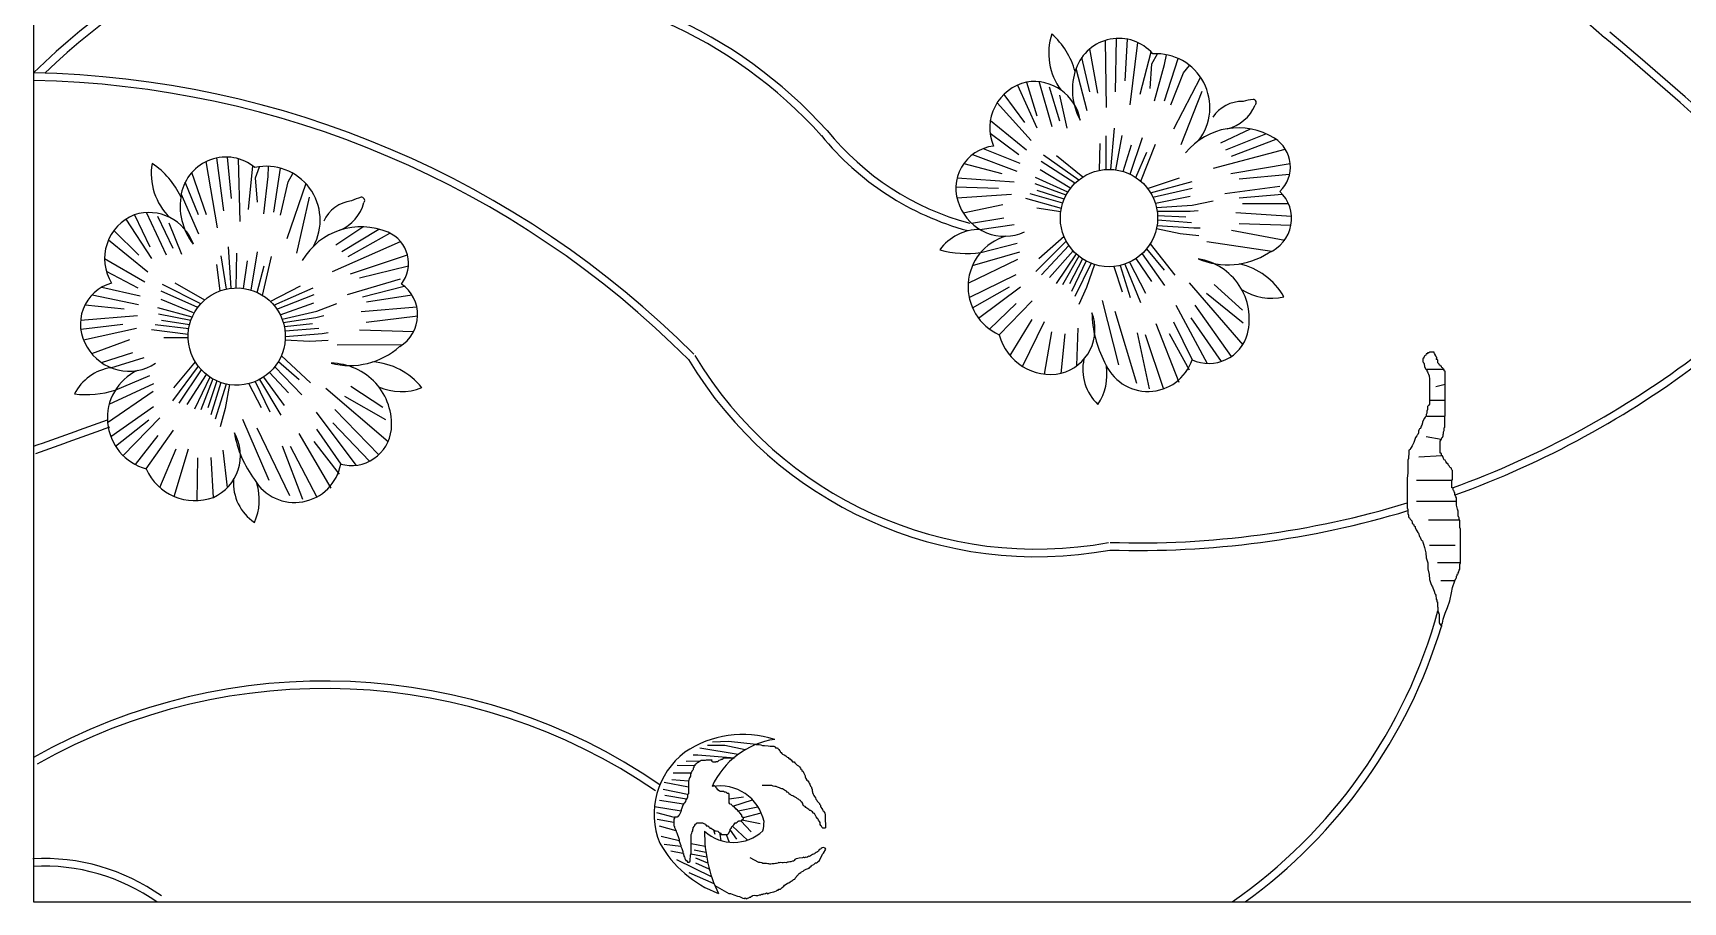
# Model space of a CAD drawing. Header units: millimetres. Extents: x 14385 to 129787, y 107826 to 186798.
# Drawn here: x 29550 to 30105, y 117854 to 118147 of the extents above; entities that cross this region are included whole.
import ezdxf

# ---------------------------------------------------------------- set-up
doc = ezdxf.new("R2010")
doc.units = ezdxf.units.MM
doc.header["$LTSCALE"] = 1000

msp = doc.modelspace()

# ---------------------------------------------------------------- linework, layer by layer
at = {"color": 251, "linetype": 'Continuous', "ltscale": 10}
for p, q in [((29908.02, 118126.45), (29905.33, 118141.28)), ((29911.03, 118121.57), (29910.67, 118144.17)), ((29914.03, 118126.83), (29914.4, 118144.81)), ((29917.22, 118130.58), (29918.02, 118144.55)), ((29918.91, 118122.51), (29921.55, 118143.41)), ((29905.4, 118126.83), (29902.64, 118138.35)), ((29922.28, 118126.07), (29925.98, 118140.28)), ((29925.66, 118127.95), (29926.22, 118136.22)), ((29926.22, 118136.22), (29928.11, 118139.67)), ((29927.16, 118123.82), (29930.54, 118136.03)), ((29930.54, 118136.03), (29931.19, 118139.33)), ((29930.54, 118123.82), (29935.09, 118138.09)), ((29936.92, 118133.21), (29938.93, 118135.75)), ((29884.02, 118130.13), (29887.53, 118118.71)), ((29888.14, 118130.45), (29892.58, 118115.22)), ((29904.46, 118120.44), (29900.73, 118134.68)), ((29932.6, 118122.51), (29936.92, 118133.21)), ((29942.66, 118131.73), (29933.54, 118114.24)), ((29876.44, 118125.99), (29883.39, 118116.49)), ((29881.02, 118129.12), (29887.53, 118114.67)), ((29891.63, 118128.54), (29895.12, 118117.12)), ((29895.12, 118125.69), (29897.65, 118114.58)), ((29943.11, 118127.01), (29935.98, 118108.98)), ((29874.14, 118123.15), (29885.61, 118110.46)), ((29871.87, 118117.14), (29884.02, 118107.28)), ((29912.43, 118100.72), (29913.7, 118114.64)), ((29949.49, 118109.73), (29959.44, 118114.35)), ((29871.78, 118112.9), (29881.49, 118105.7)), ((29908.62, 118100.41), (29908.9, 118109.42)), ((29910.84, 118100.7), (29910.85, 118112.02)), ((29914.08, 118100.57), (29916.21, 118112.14)), ((29916.54, 118100.03), (29919.34, 118109)), ((29918.98, 118099.08), (29923.09, 118111.51)), ((29922.54, 118096.73), (29927.48, 118109.21)), ((29951.18, 118107.29), (29964.67, 118112.75)), ((29953.06, 118105.23), (29968.11, 118110.86)), ((29611.65, 118081.1), (29607.84, 118103.38)), ((29613.81, 118086.76), (29611.42, 118104.59)), ((29616.39, 118090.96), (29615.04, 118104.89)), ((29619.3, 118083.24), (29618.7, 118104.3)), ((29862.98, 118102.75), (29875.78, 118099.35)), ((29865.85, 118105.71), (29880.74, 118100.16)), ((29869.44, 118107.73), (29881.8, 118102.84)), ((29900.36, 118096.05), (29888.98, 118103.34)), ((29901.61, 118097.15), (29889.76, 118105.5)), ((29903.03, 118098.17), (29894.11, 118105.25)), ((29920.9, 118097.98), (29924.55, 118106.5)), ((29947.05, 118101.1), (29971.19, 118107.6)), ((29952.87, 118099.41), (29972.85, 118102.72)), ((29607.94, 118085.47), (29603.01, 118099.72)), ((29622.09, 118087.28), (29623.57, 118101.89)), ((29624.43, 118097.91), (29625.76, 118101.61)), ((29625.14, 118089.66), (29624.43, 118097.91)), ((29627.25, 118085.8), (29628.72, 118098.38)), ((29628.72, 118098.38), (29628.86, 118101.74)), ((29630.59, 118086.32), (29632.9, 118101.12)), ((29635.46, 118096.58), (29637.06, 118099.39)), ((29860.71, 118097.89), (29879.9, 118096.5)), ((29897.99, 118093.12), (29887.05, 118098.04)), ((29898.64, 118094.49), (29888.64, 118100.58)), ((29924.81, 118094.33), (29935.61, 118097.93)), ((29925.8, 118092.88), (29939.79, 118096.68)), ((29955.68, 118097.53), (29972.62, 118099.08)), ((29605.33, 118078.98), (29599.47, 118092.48)), ((29605.28, 118085.44), (29600.79, 118096.41)), ((29632.83, 118085.34), (29635.46, 118096.58)), ((29641.36, 118095.99), (29635.03, 118077.32)), ((29642.53, 118091.4), (29638.24, 118072.49)), ((29860.28, 118094.92), (29874.56, 118094.39)), ((29860.63, 118091.22), (29878.95, 118092.37)), ((29896.25, 118089.4), (29885.24, 118092.48)), ((29897.38, 118092.06), (29886.92, 118095.87)), ((29896.75, 118090.75), (29887.65, 118093.6)), ((29926.59, 118091.42), (29939.79, 118094.38)), ((29927.43, 118089.32), (29939.16, 118091.67)), ((29950.81, 118092.64), (29969.3, 118095.09)), ((29955.68, 118091.14), (29970.17, 118092.45)), ((29587.68, 118086.37), (29594.4, 118072)), ((29862.69, 118086.17), (29876.1, 118088.88)), ((29895.78, 118087.59), (29883.82, 118090.99)), ((29895.59, 118086.47), (29887.49, 118087.66)), ((29927.82, 118087.86), (29939.79, 118088.74)), ((29928.03, 118086.66), (29939.16, 118086.66)), ((29939.16, 118086.66), (29941.87, 118086.86)), ((29939.79, 118088.74), (29946.88, 118090.21)), ((29954.56, 118086.26), (29973.27, 118085.02)), ((29956.81, 118089.26), (29972.24, 118089.22)), ((29576.79, 118080.18), (29585.12, 118071.85)), ((29580.84, 118083.97), (29589.49, 118070.69)), ((29583.66, 118085.43), (29588.87, 118074.68)), ((29591.42, 118085.03), (29596.61, 118074.27)), ((29595.3, 118082.74), (29599.51, 118072.15)), ((29651.48, 118075.3), (29660.6, 118081.39)), ((29653.52, 118073.15), (29666.02, 118080.61)), ((29865.47, 118082.68), (29876.41, 118084.44)), ((29868.35, 118080.51), (29879.9, 118082.22)), ((29927.8, 118080.79), (29935.82, 118079.14)), ((29928.01, 118081.9), (29940.41, 118081.02)), ((29928.17, 118085.21), (29937.7, 118084.78)), ((29928.19, 118083.77), (29939.58, 118082.9)), ((29940.41, 118081.02), (29942.5, 118081.02)), ((29953.06, 118080.25), (29970.98, 118076.96)), ((29955.68, 118082.5), (29973.1, 118081.96)), ((29574.96, 118077.02), (29588.24, 118066.23)), ((29616.23, 118060.72), (29615.36, 118074.67)), ((29650.39, 118066.39), (29673.25, 118076.52)), ((29655.69, 118071.4), (29669.7, 118079.27)), ((29868.63, 118072.77), (29880.85, 118075.87)), ((29897.44, 118076.55), (29887.13, 118066.36)), ((29896.68, 118078.13), (29888.14, 118070.6)), ((29898.3, 118075.13), (29889.12, 118065.2)), ((29925.67, 118075.63), (29934.02, 118065.12)), ((29935.82, 118079.14), (29942.08, 118078.51)), ((29944.8, 118076.49), (29966.65, 118073.18)), ((29573.64, 118070.73), (29587.16, 118062.85)), ((29614.67, 118060.46), (29612.94, 118071.64)), ((29617.89, 118060.83), (29618.22, 118072.58)), ((29620.4, 118060.67), (29621.79, 118069.96)), ((29622.95, 118060.1), (29625.12, 118073.02)), ((29626.84, 118058.33), (29629.8, 118071.42)), ((29656.4, 118065.61), (29675.63, 118071.95)), ((29864.41, 118062.42), (29881.17, 118070.48)), ((29865.89, 118068.43), (29881.8, 118073.02)), ((29899.7, 118073.35), (29891.78, 118064.38)), ((29900.77, 118072.28), (29894, 118062.37)), ((29901.7, 118071.49), (29896.12, 118061.87)), ((29902.88, 118070.65), (29898.48, 118062.19)), ((29904.12, 118069.91), (29899.16, 118059.62)), ((29905.82, 118069.13), (29900.37, 118057.95)), ((29917.15, 118068.88), (29922.41, 118055.92)), ((29918.69, 118069.5), (29924.08, 118059.05)), ((29920.89, 118070.73), (29926.17, 118062.95)), ((29922.94, 118072.34), (29930.49, 118061.65)), ((29924.46, 118073.95), (29930.43, 118066.87)), ((29574.2, 118066.53), (29584.89, 118060.9)), ((29612.51, 118059.83), (29611.42, 118068.78)), ((29625.02, 118059.31), (29627.33, 118068.29)), ((29655.39, 118058.62), (29673.3, 118063.86)), ((29659.47, 118064.19), (29675.96, 118068.31)), ((29864.75, 118057.6), (29880.54, 118065.4)), ((29906.89, 118068.75), (29904.3, 118060.98)), ((29913.41, 118068.06), (29916.3, 118059.53)), ((29915.63, 118068.43), (29918.92, 118057.61)), ((29569.44, 118058.51), (29585.01, 118055.31)), ((29572.68, 118061.06), (29585.64, 118058.13)), ((29605.02, 118054.25), (29592.65, 118059.72)), ((29606.09, 118055.53), (29593.1, 118061.97)), ((29607.34, 118056.76), (29597.44, 118062.39)), ((29629.44, 118056.3), (29639.57, 118061.52)), ((29630.65, 118055.02), (29643.89, 118060.92)), ((29631.65, 118053.7), (29644.24, 118058.65)), ((29660.44, 118057.88), (29674.56, 118061.39)), ((29661.84, 118056.2), (29677.1, 118058.51)), ((29865.85, 118054.16), (29878.32, 118061.25)), ((29867.88, 118050.67), (29882.06, 118061.25)), ((29904.3, 118060.98), (29901.7, 118055.25)), ((29938.8, 118062.6), (29956.85, 118041.71)), ((29944.61, 118059.03), (29957, 118049.07)), ((29947.24, 118062.03), (29956.81, 118053.39)), ((29567.05, 118055.15), (29580.23, 118053.75)), ((29603.13, 118050.99), (29591.56, 118054.19)), ((29603.56, 118052.45), (29592.74, 118056.93)), ((29632.8, 118051.75), (29644.04, 118055.87)), ((29633.41, 118050.36), (29645.1, 118053.07)), ((29645.1, 118053.07), (29651.89, 118055.61)), ((29660.08, 118052.88), (29678.77, 118054.52)), ((29871.58, 118046.99), (29880.54, 118055.57)), ((29874.89, 118045.07), (29885.92, 118056.52)), ((29909.52, 118056.59), (29915.07, 118034.9)), ((29913.84, 118053.02), (29921.13, 118028.78)), ((29934.29, 118055.08), (29944.84, 118035.41)), ((29940.67, 118055.08), (29952.99, 118037.72)), ((29565.56, 118050), (29584.74, 118051.56)), ((29565.59, 118047), (29579.78, 118048.66)), ((29566.5, 118043.4), (29584.43, 118047.34)), ((29601.79, 118045.19), (29589.45, 118046.73)), ((29601.98, 118047.06), (29590.63, 118048.41)), ((29602.69, 118049.86), (29591.77, 118052.01)), ((29602.27, 118048.46), (29592.84, 118049.89)), ((29633.81, 118049.21), (29644.8, 118050.91)), ((29634.17, 118047.8), (29643.65, 118048.83)), ((29634.4, 118046.39), (29645.79, 118047.26)), ((29644.8, 118050.91), (29647.45, 118051.54)), ((29659.52, 118046.71), (29677.73, 118046.21)), ((29661.77, 118049.34), (29679.06, 118051.47)), ((29878.5, 118038.11), (29885.92, 118050.17)), ((29882.74, 118034.43), (29890.05, 118049.54)), ((29901.03, 118034.69), (29901.46, 118047.32)), ((29927.54, 118048.89), (29935.32, 118029.07)), ((29933.54, 118049.45), (29939.83, 118036.61)), ((29939.36, 118050.76), (29949.57, 118036.05)), ((29569.31, 118038.72), (29582.14, 118043.46)), ((29601.78, 118044.06), (29593.59, 118043.99)), ((29634.48, 118043.38), (29642.66, 118042.97)), ((29634.51, 118044.51), (29646.9, 118045.53)), ((29642.66, 118042.97), (29648.94, 118043.31)), ((29646.9, 118045.53), (29648.97, 118045.85)), ((29651.93, 118041.74), (29674.03, 118041.81)), ((29890.15, 118031.85), (29892.58, 118046.05)), ((29895.75, 118032.09), (29897.02, 118045.42)), ((29921.35, 118045.69), (29925.34, 118026.89)), ((29923.97, 118045.13), (29930.17, 118026.78)), ((29932.04, 118045.51), (29938.79, 118033.31)), ((29572.59, 118035.7), (29583.14, 118039.11)), ((29575.77, 118033.99), (29586.92, 118037.45)), ((29604.13, 118035.99), (29596.85, 118027.23)), ((29632.22, 118036.11), (29639.21, 118030.02)), ((29633.16, 118037.95), (29643.02, 118028.84)), ((30017.69, 118037.11), (30017.5, 118037.11)), ((30017.5, 118037.11), (30017.5, 118035.98)), ((30017.5, 118035.98), (30017.69, 118035.79)), ((30017.88, 118037.49), (30017.69, 118037.3)), ((30017.69, 118037.3), (30017.69, 118037.11)), ((30017.69, 118035.79), (30017.69, 118035.6)), ((30017.69, 118035.6), (30017.88, 118035.41)), ((30018.07, 118037.86), (30017.88, 118037.86)), ((30017.88, 118037.86), (30017.88, 118037.49)), ((30018.26, 118038.05), (30018.07, 118037.86)), ((30018.45, 118038.24), (30018.26, 118038.05)), ((30018.63, 118038.62), (30018.45, 118038.24)), ((30019.01, 118038.62), (30018.63, 118038.62)), ((30019.57, 118038.99), (30019.01, 118038.99)), ((30019.01, 118038.99), (30019.01, 118038.62)), ((30019.76, 118039.18), (30019.57, 118038.99)), ((30021.27, 118039.18), (30019.76, 118039.18)), ((30021.27, 118038.99), (30021.27, 118039.18)), ((30021.46, 118038.8), (30021.27, 118038.99)), ((30021.65, 118038.43), (30021.46, 118038.8)), ((30021.65, 118038.05), (30021.65, 118038.43)), ((30021.83, 118038.05), (30021.65, 118038.05)), ((30021.83, 118037.86), (30021.83, 118038.05)), ((30022.02, 118037.67), (30021.83, 118037.86)), ((30022.21, 118037.49), (30022.02, 118037.67)), ((30022.02, 118036.73), (30022.21, 118037.11)), ((30022.21, 118036.73), (30022.02, 118036.73)), ((30022.21, 118037.11), (30022.21, 118037.49)), ((30022.59, 118036.54), (30022.21, 118036.73)), ((30022.59, 118035.6), (30022.59, 118036.54)), ((30022.78, 118035.41), (30022.59, 118035.6)), ((29577.23, 118026.38), (29588.83, 118031.33)), ((29605.12, 118034.54), (29596.5, 118022.89)), ((29606.19, 118033.27), (29598.64, 118022.05)), ((29607.85, 118031.73), (29601.39, 118021.65)), ((29609.07, 118030.83), (29603.89, 118020)), ((29610.11, 118030.19), (29606.06, 118019.83)), ((29627.2, 118030.82), (29634.13, 118021.32)), ((29629.19, 118032.38), (29635.59, 118025.5)), ((29630.97, 118034.29), (29640.06, 118024.87)), ((30017.88, 118035.41), (30017.88, 118035.04)), ((30017.88, 118035.04), (30018.07, 118034.47)), ((30018.07, 118034.47), (30018.07, 118034.28)), ((30018.07, 118034.28), (30018.45, 118033.53)), ((30018.45, 118033.53), (30018.63, 118033.34)), ((30018.63, 118033.34), (30018.82, 118033.34)), ((30024.56, 118033.43), (30018.82, 118033.43)), ((30018.82, 118033.34), (30018.82, 118032.96)), ((30018.82, 118032.96), (30019.01, 118032.59)), ((30019.01, 118032.59), (30019.2, 118032.21)), ((30019.2, 118032.21), (30019.39, 118031.83)), ((30019.39, 118031.83), (30019.57, 118031.27)), ((30019.57, 118031.27), (30019.57, 118030.89)), ((30019.57, 118030.89), (30019.76, 118030.51)), ((30019.76, 118030.51), (30019.76, 118021.66)), ((30022.96, 118035.22), (30022.78, 118035.41)), ((30022.96, 118035.04), (30022.96, 118035.22)), ((30023.15, 118034.85), (30022.96, 118035.04)), ((30023.34, 118034.85), (30023.15, 118034.85)), ((30023.34, 118034.66), (30023.34, 118034.85)), ((30023.53, 118034.47), (30023.34, 118034.66)), ((30023.72, 118034.47), (30023.53, 118034.47)), ((30023.9, 118034.09), (30023.72, 118034.47)), ((30024.09, 118033.91), (30023.9, 118034.09)), ((30024.28, 118033.72), (30024.09, 118033.91)), ((30024.28, 118033.53), (30024.28, 118033.72)), ((30024.47, 118033.53), (30024.28, 118033.53)), ((30024.66, 118033.34), (30024.47, 118033.53)), ((30024.66, 118032.96), (30024.66, 118033.34)), ((30024.85, 118032.78), (30024.66, 118032.96)), ((30025.03, 118032.78), (30024.85, 118032.78)), ((30025.03, 118017.89), (30025.03, 118032.78)), ((29574.64, 118015.51), (29589.97, 118026.05)), ((29575.19, 118021.68), (29590.21, 118028.65)), ((29611.41, 118029.54), (29608.35, 118020.5)), ((29612.74, 118029), (29609.41, 118018.07)), ((29614.54, 118028.49), (29610.86, 118016.61)), ((29615.66, 118028.28), (29614.28, 118020.2)), ((29622.21, 118028.6), (29626.37, 118020.6)), ((29624.34, 118029.3), (29629.25, 118019.11)), ((29625.78, 118029.98), (29632.96, 118017.98)), ((29648.13, 118027.08), (29669.17, 118009.2)), ((29654.42, 118024.45), (29668.19, 118016.51)), ((29656.56, 118027.82), (29667.34, 118020.75)), ((30025.03, 118028.33), (30021.88, 118027.52)), ((29575.72, 118010.81), (29590.12, 118020.93)), ((29614.28, 118020.2), (29612.59, 118014.14)), ((29644.83, 118018.97), (29658.26, 118001.14)), ((29651.13, 118019.95), (29665.97, 118004.68)), ((30019.01, 118019.96), (30018.82, 118019.4)), ((30018.82, 118019.4), (30018.82, 118018.64)), ((30019.2, 118021.09), (30019.01, 118020.9)), ((30019.01, 118020.9), (30019.01, 118019.96)), ((30019.39, 118021.28), (30019.2, 118021.09)), ((30019.76, 118021.66), (30019.39, 118021.28)), ((30025.03, 118022.91), (30019.76, 118022.91)), ((29577.34, 118007.57), (29588.57, 118016.49)), ((29579.87, 118004.44), (29592.27, 118017.06)), ((29620.12, 118016.66), (29628.92, 117996.08)), ((29624.93, 118013.8), (29635.85, 117990.96)), ((29650.5, 118015.48), (29662.84, 118002.5)), ((30016.37, 118013.37), (30016.19, 118012.99)), ((30016.75, 118013.56), (30016.37, 118013.37)), ((30016.94, 118014.31), (30016.75, 118013.56)), ((30017.13, 118014.69), (30016.94, 118014.31)), ((30017.32, 118015.44), (30017.13, 118014.69)), ((30018.07, 118016.95), (30017.32, 118015.82)), ((30017.32, 118015.82), (30017.32, 118015.44)), ((30018.26, 118017.32), (30018.07, 118016.95)), ((30018.45, 118017.51), (30018.26, 118017.32)), ((30018.63, 118017.7), (30018.45, 118017.51)), ((30018.82, 118018.64), (30018.63, 118018.27)), ((30018.63, 118018.27), (30018.63, 118017.7)), ((30024.94, 118017.61), (30018.82, 118017.61)), ((30024.66, 118013.74), (30024.85, 118013.93)), ((30024.66, 118012.8), (30024.66, 118013.74)), ((30024.85, 118017.32), (30025.03, 118017.89)), ((30024.85, 118013.93), (30024.85, 118017.32)), ((29584.1, 118001.37), (29591.63, 118011.21)), ((29587.66, 117999.98), (29596.81, 118012.98)), ((29639.1, 118011.81), (29649.83, 117993.42)), ((29644.07, 118009.16), (29652.6, 117998.15)), ((29644.95, 118013.29), (29653.13, 118001.56)), ((30014.12, 118008.09), (30013.93, 118007.71)), ((30014.49, 118008.84), (30014.12, 118008.09)), ((30015.06, 118010.54), (30014.49, 118008.84)), ((30015.43, 118011.11), (30015.06, 118010.54)), ((30015.62, 118011.29), (30015.43, 118011.11)), ((30015.81, 118011.48), (30015.62, 118011.29)), ((30016, 118012.05), (30015.81, 118011.48)), ((30016.19, 118012.99), (30016, 118012.61)), ((30016, 118012.61), (30016, 118012.05)), ((30023.62, 118009.79), (30018.63, 118010.7)), ((30023.34, 118009.22), (30023.53, 118009.6)), ((30023.34, 118005.26), (30023.34, 118009.22)), ((30023.53, 118009.6), (30023.72, 118009.98)), ((30023.72, 118009.98), (30023.9, 118010.35)), ((30023.9, 118010.35), (30024.09, 118010.54)), ((30024.09, 118010.54), (30024.28, 118011.11)), ((30024.28, 118011.48), (30024.47, 118011.86)), ((30024.28, 118011.11), (30024.28, 118011.48)), ((30024.47, 118012.42), (30024.66, 118012.8)), ((30024.47, 118011.86), (30024.47, 118012.42)), ((29592.29, 117993.65), (29597.78, 118006.71)), ((29597.05, 117990.67), (29601.95, 118006.71)), ((29604.77, 117989.25), (29604.99, 118003.65)), ((29610.26, 117990.34), (29609.48, 118003.71)), ((29615.08, 117993.72), (29613.57, 118006.27)), ((29633.47, 118007.71), (29640.3, 117989.74)), ((29636.15, 118007.55), (29645.09, 117990.37)), ((30012.61, 118003.38), (30012.42, 118002.81)), ((30012.42, 118002.81), (30012.42, 117998.48)), ((30012.8, 118004.89), (30012.61, 118004.13)), ((30012.61, 118004.13), (30012.61, 118003.38)), ((30013.17, 118006.4), (30012.8, 118006.21)), ((30012.8, 118006.21), (30012.8, 118004.89)), ((30013.36, 118006.77), (30013.17, 118006.4)), ((30013.55, 118007.15), (30013.36, 118006.77)), ((30013.93, 118007.71), (30013.55, 118007.15)), ((30023.9, 118004.32), (30016.19, 118003.93)), ((30023.53, 118005.26), (30023.34, 118005.26)), ((30023.72, 118005.08), (30023.53, 118005.26)), ((30023.72, 118004.51), (30023.72, 118005.08)), ((30023.9, 118004.32), (30023.72, 118004.51)), ((30024.09, 118004.32), (30023.9, 118004.32)), ((30024.28, 118003.76), (30024.09, 118004.32)), ((30024.47, 118003.38), (30024.28, 118003.76)), ((30024.66, 118003), (30024.47, 118003.38)), ((30025.03, 118002.81), (30024.66, 118003)), ((30025.22, 118002.44), (30025.03, 118002.81)), ((30025.6, 118001.87), (30025.22, 118002.44)), ((30012.42, 117998.48), (30012.23, 117996.79)), ((30012.23, 117996.79), (30012.23, 117986.8)), ((30025.98, 118001.5), (30025.6, 118001.87)), ((30025.98, 118001.31), (30025.98, 118001.5)), ((30026.35, 118000.93), (30025.98, 118001.31)), ((30026.54, 118000.55), (30026.35, 118000.93)), ((30026.73, 118000.37), (30026.54, 118000.55)), ((30027.11, 118000.18), (30026.73, 118000.37)), ((30027.11, 117999.8), (30027.11, 118000.18)), ((30027.29, 117999.61), (30027.11, 117999.8)), ((30027.48, 117999.42), (30027.29, 117999.61)), ((30027.48, 117996.41), (30027.48, 117999.42)), ((30027.29, 117996.03), (30015.38, 117996.03)), ((30027.29, 117996.03), (30027.48, 117996.41)), ((30027.29, 117993.58), (30027.29, 117996.03)), ((30027.48, 117993.58), (30027.29, 117993.58)), ((30027.67, 117993.39), (30027.48, 117993.58)), ((30027.67, 117992.83), (30027.67, 117993.39)), ((30027.86, 117992.64), (30027.67, 117992.83)), ((30028.05, 117992.45), (30027.86, 117992.64)), ((30028.05, 117992.07), (30028.05, 117992.45)), ((30028.23, 117991.89), (30028.05, 117992.07)), ((30028.23, 117991.32), (30028.23, 117991.89)), ((30028.61, 117990.57), (30028.23, 117991.32)), ((30012.23, 117986.8), (30012.42, 117986.23)), ((30012.42, 117986.23), (30012.42, 117984.91)), ((30028.8, 117988.97), (30015.38, 117988.97)), ((30028.8, 117990.19), (30028.61, 117990.57)), ((30028.8, 117987.74), (30028.8, 117990.19)), ((30029.18, 117986.42), (30028.8, 117987.74)), ((30029.36, 117985.67), (30029.18, 117986.42)), ((30029.36, 117984.16), (30029.36, 117985.67)), ((30012.42, 117984.91), (30012.61, 117984.35)), ((30012.61, 117984.35), (30012.61, 117983.78)), ((30012.61, 117983.78), (30012.8, 117983.6)), ((30012.8, 117983.6), (30012.99, 117983.41)), ((30012.99, 117983.41), (30013.17, 117983.03)), ((30013.17, 117983.03), (30013.36, 117982.84)), ((30013.36, 117982.84), (30013.74, 117982.46)), ((30013.74, 117982.46), (30013.93, 117981.9)), ((30013.93, 117981.9), (30013.93, 117981.52)), ((30013.93, 117981.52), (30014.3, 117981.33)), ((30014.3, 117981.33), (30014.49, 117981.15)), ((30014.49, 117981.15), (30014.49, 117980.77)), ((30014.49, 117980.77), (30014.87, 117980.58)), ((30014.87, 117980.58), (30014.87, 117980.2)), ((30014.87, 117980.2), (30015.24, 117979.45)), ((30029.74, 117982.65), (30019.44, 117982.65)), ((30029.55, 117983.6), (30029.36, 117984.16)), ((30029.74, 117983.41), (30029.55, 117983.6)), ((30029.74, 117982.65), (30029.74, 117983.41)), ((30029.93, 117982.65), (30029.74, 117982.65)), ((30029.93, 117980.2), (30029.93, 117982.65)), ((30030.12, 117979.64), (30029.93, 117980.2)), ((30015.24, 117979.45), (30015.43, 117979.07)), ((30015.43, 117979.07), (30015.81, 117978.51)), ((30015.81, 117978.51), (30016, 117978.32)), ((30016, 117978.32), (30016.37, 117977.19)), ((30016.37, 117977.19), (30016.56, 117977)), ((30016.56, 117977), (30016.75, 117976.62)), ((30016.75, 117976.62), (30016.94, 117976.06)), ((30016.94, 117976.06), (30017.13, 117975.87)), ((30017.13, 117975.87), (30017.32, 117975.68)), ((30017.32, 117975.68), (30017.5, 117975.3)), ((30017.5, 117975.3), (30017.69, 117974.55)), ((30017.69, 117974.55), (30018.07, 117973.42)), ((30030.12, 117968.33), (30030.12, 117979.64)), ((30018.07, 117973.42), (30018.45, 117971.72)), ((30018.45, 117971.72), (30018.63, 117970.03)), ((30018.63, 117970.03), (30019.2, 117968.33)), ((30028.38, 117974.1), (30019.71, 117974.1)), ((30019.2, 117968.33), (30019.2, 117966.26)), ((30019.2, 117966.26), (30019.57, 117964.38)), ((30019.57, 117964.38), (30019.76, 117962.68)), ((30030.12, 117968.33), (30022.42, 117968.33)), ((30028.8, 117963.81), (30028.99, 117964)), ((30028.8, 117963.24), (30028.8, 117963.81)), ((30028.99, 117964.38), (30029.18, 117964.56)), ((30028.99, 117964), (30028.99, 117964.38)), ((30029.18, 117964.56), (30029.36, 117964.56)), ((30029.36, 117964.94), (30029.55, 117965.32)), ((30029.36, 117964.56), (30029.36, 117964.94)), ((30029.55, 117965.51), (30029.74, 117965.69)), ((30029.55, 117965.32), (30029.55, 117965.51)), ((30029.74, 117965.69), (30029.74, 117966.07)), ((30029.74, 117966.07), (30029.93, 117966.07)), ((30029.93, 117967.77), (30030.12, 117968.33)), ((30029.93, 117966.07), (30029.93, 117967.77)), ((30019.76, 117962.68), (30020.14, 117961.36)), ((30020.14, 117961.36), (30020.52, 117960.61)), ((30020.52, 117960.61), (30020.7, 117960.23)), ((30020.7, 117960.23), (30020.89, 117959.85)), ((30020.89, 117959.85), (30021.27, 117958.72)), ((30021.27, 117958.72), (30021.27, 117958.53)), ((30021.27, 117958.53), (30021.46, 117958.53)), ((30021.46, 117958.53), (30021.46, 117958.16)), ((30021.46, 117958.16), (30021.65, 117957.78)), ((30021.65, 117957.78), (30021.83, 117957.4)), ((30028.23, 117962.3), (30023.51, 117962.3)), ((30026.54, 117955.52), (30027.11, 117958.16)), ((30027.11, 117958.16), (30027.48, 117960.04)), ((30027.48, 117960.04), (30028.23, 117962.3)), ((30028.23, 117962.3), (30028.61, 117963.06)), ((30028.61, 117963.06), (30028.8, 117963.24)), ((30021.83, 117957.4), (30022.02, 117956.08)), ((30022.02, 117956.08), (30022.21, 117955.71)), ((30022.21, 117955.71), (30022.21, 117955.14)), ((30022.21, 117955.14), (30022.4, 117955.14)), ((30022.4, 117955.14), (30022.4, 117953.63)), ((30022.4, 117953.63), (30022.59, 117953.26)), ((30022.59, 117953.26), (30022.59, 117952.13)), ((30025.03, 117951.37), (30025.79, 117953.26)), ((30025.79, 117953.26), (30026.54, 117955.52)), ((30022.59, 117952.13), (30022.78, 117951.75)), ((30022.78, 117951.75), (30022.78, 117951.37)), ((30022.78, 117951.37), (30022.96, 117951.19)), ((30022.96, 117951.19), (30022.96, 117947.98)), ((30022.96, 117947.98), (30023.15, 117947.98)), ((30023.15, 117947.98), (30023.15, 117947.79)), ((30023.15, 117947.79), (30023.34, 117947.79)), ((30023.34, 117947.79), (30023.34, 117947.42)), ((30023.34, 117947.42), (30023.53, 117947.42)), ((30023.53, 117947.42), (30023.72, 117947.04)), ((30023.72, 117947.04), (30023.9, 117947.23)), ((30023.72, 117947.04), (30023.72, 117946.85)), ((30023.72, 117946.85), (30023.72, 117947.04)), ((30023.9, 117947.79), (30024.09, 117947.98)), ((30023.9, 117947.23), (30023.9, 117947.79)), ((30024.09, 117947.98), (30024.28, 117949.3)), ((30024.28, 117949.3), (30025.03, 117951.37)), ((29783.76, 117908.18), (29778.36, 117907.95)), ((29792.97, 117907.18), (29783.76, 117908.18)), ((29773.41, 117903.57), (29771.8, 117903.57)), ((29785.73, 117902.6), (29773.41, 117903.57)), ((29786.94, 117903.81), (29774.1, 117905.87)), ((29782.5, 117906.79), (29776.63, 117906.79)), ((29789.34, 117905.39), (29782.5, 117906.79)), ((29771.06, 117897.5), (29765.13, 117897.47)), ((29772.38, 117899.96), (29766.4, 117900.12)), ((29774.13, 117901.54), (29769.5, 117901.39)), ((29769.92, 117890.29), (29761.68, 117892.06)), ((29770.27, 117892.75), (29762.03, 117894.36)), ((29770.27, 117894.86), (29764.67, 117895.29)), ((29767.72, 117884.75), (29758.78, 117886.23)), ((29768.51, 117887.03), (29760.53, 117888.27)), ((29769.56, 117888.79), (29762.26, 117889.99)), ((29783.97, 117888.88), (29788.71, 117889.53)), ((29785.2, 117886.42), (29791.83, 117888.49)), ((29786.96, 117884.84), (29793.64, 117886.17)), ((29765.52, 117882.55), (29759.61, 117884.12)), ((29765.35, 117880.88), (29759.73, 117881.94)), ((29787.84, 117881.49), (29791.35, 117877.79)), ((29788.19, 117881.85), (29794.34, 117880.55)), ((29788.71, 117882.55), (29794.73, 117884.11)), ((29766.05, 117878.15), (29760.53, 117879.63)), ((29767.11, 117874.68), (29760.99, 117876.18)), ((29778.7, 117878.42), (29779.16, 117876.99)), ((29780.63, 117877.54), (29781.15, 117874.85)), ((29782.92, 117876.92), (29783.91, 117874.29)), ((29784.32, 117878.33), (29786.41, 117875.26)), ((29785.02, 117879.65), (29790.14, 117875.01)), ((29767.63, 117872.88), (29762.03, 117873.53)), ((29768.33, 117870.42), (29764.33, 117871.23)), ((29776.36, 117869.19), (29771.06, 117870.24)), ((29775.87, 117872.8), (29771.15, 117873.76)), ((29776.11, 117870.76), (29772.15, 117871.58)), ((29776.75, 117867.2), (29772.72, 117868.93)), ((29778.02, 117862.64), (29766.28, 117868.35)), ((29778.88, 117860.26), (29770.42, 117863.98)), ((29777.23, 117865.25), (29772.72, 117867.2))]:
    msp.add_line(p, q, dxfattribs=at)
at = {"color": 252}
msp.add_lwpolyline([(29549.67, 117854.15), (30509.67, 117854.15), (30509.67, 119939.15), (29549.67, 119939.15)], close=True, dxfattribs=at)
at = {"color": 251, "linetype": 'Continuous', "ltscale": 10}
for points in [[(29785.73, 117902.6), (29782.04, 117902.6), (29781.69, 117902.24), (29781.69, 117902.07), (29781.16, 117902.07), (29780.98, 117901.89), (29780.46, 117901.72), (29780.28, 117901.54), (29780.11, 117901.36), (29779.4, 117901.36), (29779.4, 117901.19), (29778.52, 117901.19), (29778.35, 117901.36), (29778.17, 117901.54), (29778, 117901.89), (29778.17, 117901.89), (29776.24, 117901.89), (29775.89, 117901.72), (29774.48, 117901.72), (29774.13, 117901.54), (29773.78, 117901.36), (29773.25, 117901.01), (29773.08, 117900.84), (29772.73, 117900.49), (29772.38, 117900.31), (29772.38, 117899.96), (29772.2, 117899.96), (29772.02, 117899.78), (29772.02, 117899.43), (29771.85, 117899.25), (29771.85, 117898.73), (29771.67, 117898.55), (29771.32, 117898.2), (29771.15, 117897.67), (29770.97, 117897.32), (29770.97, 117896.44), (29770.79, 117896.27), (29770.62, 117895.91), (29770.27, 117894.86), (29770.27, 117890.64), (29770.09, 117890.29), (29769.92, 117890.29), (29769.92, 117889.41), (29769.74, 117889.06), (29769.39, 117888.53), (29769.21, 117888), (29768.86, 117887.47), (29768.69, 117887.3), (29768.33, 117886.77), (29768.16, 117886.07), (29767.98, 117885.71), (29767.81, 117885.19), (29767.81, 117885.01), (29767.63, 117884.48), (29767.28, 117883.78), (29767.11, 117883.43), (29766.93, 117883.25), (29766.93, 117883.08), (29766.75, 117882.9), (29766.58, 117882.9), (29766.58, 117882.73), (29765.52, 117882.73), (29765.52, 117882.37), (29765.35, 117882.02), (29765.35, 117879.74), (29765.52, 117879.56), (29765.52, 117879.21), (29766.05, 117878.15), (29766.05, 117877.8), (29766.23, 117877.63), (29766.4, 117877.1), (29766.58, 117876.75), (29766.75, 117876.22), (29766.93, 117875.87), (29767.11, 117875.16), (29767.11, 117874.64), (29767.28, 117874.11), (29767.46, 117873.76), (29767.63, 117873.23), (29767.63, 117872.88), (29767.98, 117872.18), (29768.33, 117871.12), (29768.33, 117870.42), (29768.51, 117870.42), (29768.51, 117870.07), (29768.69, 117869.89), (29768.69, 117869.54), (29768.86, 117869.19), (29769.04, 117869.01), (29769.04, 117868.66), (29769.21, 117868.48), (29769.21, 117868.31), (29769.39, 117868.13), (29769.56, 117868.13), (29769.74, 117867.96), (29769.74, 117867.78), (29769.92, 117867.6), (29770.62, 117867.6), (29770.62, 117867.78), (29770.79, 117867.78), (29770.79, 117868.83), (29770.97, 117869.19), (29770.97, 117869.89), (29771.15, 117870.59), (29771.15, 117876.92), (29771.32, 117877.27), (29771.5, 117877.8), (29771.67, 117878.15), (29771.67, 117878.68), (29771.85, 117878.68), (29771.85, 117879.21), (29772.02, 117879.38), (29772.02, 117879.56), (29772.2, 117879.74), (29772.38, 117879.74), (29772.38, 117880.26), (29772.55, 117880.26), (29772.55, 117880.44), (29772.73, 117880.44), (29772.9, 117880.62), (29773.08, 117880.62), (29773.08, 117880.79), (29775.01, 117880.79), (29775.36, 117880.62), (29775.71, 117880.44), (29775.89, 117880.26), (29776.24, 117880.09), (29776.24, 117879.74), (29776.77, 117879.74), (29776.94, 117879.56), (29777.29, 117879.38), (29777.47, 117879.03), (29777.82, 117879.03), (29778, 117878.86), (29778.35, 117878.68), (29778.52, 117878.51), (29778.88, 117878.33), (29779.23, 117878.15), (29779.58, 117878.15), (29780.11, 117877.98), (29780.46, 117877.63), (29780.81, 117877.45), (29781.16, 117877.27), (29781.16, 117876.92), (29782.92, 117876.92), (29783.09, 117876.75), (29783.27, 117876.75), (29783.27, 117876.92), (29783.62, 117877.1), (29783.8, 117877.27), (29784.32, 117878.33), (29784.32, 117878.68), (29784.5, 117878.86), (29784.67, 117879.03), (29784.67, 117879.21), (29784.85, 117879.56), (29785.2, 117879.74), (29785.55, 117880.09), (29785.73, 117880.44), (29785.9, 117880.79), (29786.25, 117880.79), (29786.61, 117880.97), (29786.78, 117881.14), (29786.96, 117881.32), (29787.13, 117881.32), (29787.13, 117881.49), (29787.84, 117881.49), (29788.19, 117881.67), (29788.19, 117881.85), (29788.54, 117882.02), (29788.71, 117882.02), (29788.71, 117882.55), (29788.54, 117882.55), (29788.19, 117883.08), (29788.19, 117883.43), (29787.48, 117884.13), (29787.13, 117884.66), (29786.78, 117885.01), (29786.25, 117885.36), (29786.08, 117885.71), (29785.73, 117885.89), (29785.73, 117886.07), (29785.38, 117886.24), (29785.2, 117886.42), (29784.85, 117886.77), (29784.67, 117886.95), (29784.32, 117887.12), (29784.15, 117887.12), (29784.15, 117887.3), (29783.97, 117887.3), (29783.97, 117890.46), (29783.8, 117890.64), (29783.27, 117890.64), (29783.27, 117890.81), (29783.09, 117890.99), (29782.74, 117891.17), (29782.39, 117891.17), (29782.04, 117891.34), (29780.81, 117891.34), (29780.63, 117891.52), (29780.46, 117891.52), (29780.46, 117891.69), (29780.28, 117891.69), (29780.28, 117891.87), (29780.11, 117892.04), (29779.93, 117892.04), (29779.93, 117892.4), (29779.75, 117892.4), (29779.58, 117892.57), (29779.58, 117892.75), (29779.4, 117892.75), (29779.4, 117892.92), (29779.23, 117893.1), (29779.05, 117893.1), (29779.05, 117893.28), (29778.7, 117893.28), (29778.7, 117893.45), (29778.52, 117893.45)], [(29792.97, 117907.18), (29794.07, 117907.18), (29794.55, 117907.02), (29795.17, 117906.86), (29795.8, 117906.86), (29797.06, 117906.7), (29797.69, 117906.55), (29798.95, 117906.55), (29799.42, 117906.39), (29799.58, 117906.07), (29800.21, 117906.07), (29800.36, 117905.76), (29800.68, 117905.44), (29800.84, 117905.13), (29801.15, 117904.97), (29801.15, 117904.66), (29801.47, 117904.5), (29801.62, 117904.18), (29801.94, 117903.87), (29802.41, 117903.71), (29803.04, 117903.4), (29803.51, 117902.93), (29803.82, 117902.77), (29803.98, 117902.45), (29804.3, 117902.45), (29804.45, 117902.14), (29804.77, 117901.98), (29805.08, 117901.67), (29805.24, 117901.35), (29805.87, 117901.35), (29806.03, 117901.04), (29806.5, 117900.56), (29806.81, 117900.25), (29807.28, 117899.93), (29807.6, 117899.62), (29807.91, 117899.15), (29808.07, 117898.83), (29808.39, 117898.68), (29808.39, 117898.36), (29808.86, 117898.05), (29809.01, 117897.73), (29809.17, 117897.26), (29809.49, 117896.63), (29809.49, 117896.31), (29809.8, 117895.68), (29810.12, 117895.21), (29810.43, 117894.9), (29810.74, 117894.43), (29810.9, 117894.11), (29811.06, 117893.8), (29811.22, 117893.48), (29811.37, 117893.17), (29811.69, 117892.85), (29811.69, 117892.54), (29811.85, 117892.06), (29811.85, 117891.59), (29812, 117891.28), (29812, 117890.96), (29812.16, 117890.49), (29812.47, 117890.02), (29812.63, 117889.7), (29812.95, 117889.23), (29813.1, 117888.76), (29813.42, 117888.44), (29813.58, 117888.13), (29814.05, 117887.66), (29814.36, 117887.34), (29814.36, 117887.03), (29814.68, 117886.71), (29814.68, 117886.4), (29814.83, 117886.08), (29815.15, 117885.61), (29815.31, 117885.3), (29815.46, 117884.82), (29815.78, 117884.67), (29815.93, 117884.35), (29816.09, 117884.04), (29816.25, 117883.56), (29816.25, 117881.2), (29816.41, 117880.73), (29816.41, 117879.16), (29816.09, 117879), (29815.46, 117879), (29815.15, 117879.31), (29814.99, 117879.63), (29814.83, 117879.94), (29814.52, 117880.26), (29814.52, 117880.89), (29814.36, 117881.2), (29814.05, 117881.68), (29813.89, 117881.99), (29813.73, 117882.3), (29813.26, 117882.78), (29812.63, 117883.88), (29812.32, 117883.88), (29812.16, 117884.19), (29812, 117884.51), (29811.69, 117884.67), (29811.37, 117884.98), (29811.06, 117884.98), (29810.74, 117885.3), (29809.8, 117885.93), (29809.49, 117886.24), (29809.01, 117886.55), (29808.7, 117887.03), (29808.7, 117887.34), (29808.54, 117887.66), (29808.23, 117887.81), (29807.91, 117888.29), (29807.6, 117888.44), (29807.28, 117888.76), (29806.97, 117888.92), (29806.66, 117889.23), (29806.18, 117889.39), (29805.71, 117889.7), (29805.4, 117889.86), (29804.93, 117890.02), (29804.61, 117890.33), (29804.3, 117890.33), (29804.14, 117890.65), (29803.82, 117890.96), (29803.51, 117891.12), (29803.2, 117891.43), (29802.57, 117891.75), (29802.25, 117892.06), (29801.94, 117892.22), (29801.62, 117892.22), (29801.31, 117892.38), (29800.84, 117892.54), (29800.21, 117892.85), (29799.74, 117893.01), (29799.26, 117893.01), (29798.79, 117893.17), (29798.32, 117893.32), (29795.02, 117893.32)], [(29779.11, 117859.69), (29783.87, 117857.03), (29784.36, 117856.96), (29784.99, 117856.82), (29785.55, 117856.53), (29786.75, 117856.11), (29787.38, 117855.96), (29788.5, 117855.4), (29788.99, 117855.32), (29789.28, 117855.53), (29789.84, 117855.25), (29790.12, 117855.46), (29790.54, 117855.6), (29790.82, 117855.81), (29791.18, 117855.81), (29791.32, 117856.09), (29791.67, 117856.09), (29791.95, 117856.3), (29792.37, 117856.44), (29792.87, 117856.37), (29793.57, 117856.36), (29794.2, 117856.57), (29794.56, 117856.57), (29794.84, 117856.78), (29795.12, 117856.64), (29795.4, 117856.85), (29795.75, 117856.85), (29796.18, 117856.99), (29796.46, 117857.2), (29797.02, 117856.91), (29797.3, 117857.12), (29797.94, 117857.33), (29798.36, 117857.47), (29798.92, 117857.54), (29799.34, 117857.68), (29799.84, 117857.96), (29800.12, 117858.17), (29800.47, 117858.17), (29800.61, 117858.45), (29801.18, 117858.52), (29801.46, 117858.73), (29801.81, 117859.08), (29802.38, 117859.5), (29802.52, 117859.78), (29803.08, 117860.2), (29803.58, 117860.48), (29804, 117860.62), (29804.49, 117860.9), (29804.78, 117861.11), (29805.06, 117861.32), (29805.34, 117861.53), (29805.62, 117861.74), (29806.04, 117861.88), (29806.19, 117862.16), (29806.54, 117862.51), (29806.75, 117862.93), (29807.04, 117863.14), (29807.18, 117863.42), (29807.53, 117863.77), (29808.02, 117864.05), (29808.31, 117864.26), (29808.8, 117864.54), (29809.15, 117864.89), (29809.58, 117865.03), (29809.86, 117865.24), (29810.49, 117865.45), (29810.91, 117865.59), (29811.06, 117865.87), (29811.48, 117866.01), (29811.62, 117866.29), (29811.9, 117866.5), (29812.4, 117866.78), (29812.68, 117866.99), (29813.03, 117867.34), (29813.38, 117867.34), (29813.67, 117867.55), (29813.95, 117867.76), (29814.3, 117868.11), (29815.37, 117870.22), (29815.72, 117870.57), (29816.43, 117871.98), (29816.22, 117872.26), (29815.66, 117872.54), (29815.23, 117872.4), (29814.95, 117872.19), (29814.67, 117871.98), (29814.25, 117871.84), (29813.96, 117871.28), (29813.68, 117871.07), (29813.19, 117870.79), (29812.91, 117870.58), (29812.62, 117870.37), (29811.99, 117870.16), (29810.93, 117869.46), (29810.65, 117869.6), (29810.37, 117869.39), (29810.09, 117869.18), (29809.73, 117869.19), (29809.31, 117869.05), (29809.03, 117869.19), (29808.61, 117869.05), (29807.48, 117868.91), (29807.06, 117868.77), (29806.5, 117868.7), (29806, 117868.42), (29805.86, 117868.14), (29805.58, 117867.93), (29805.23, 117867.93), (29804.73, 117867.66), (29804.38, 117867.66), (29803.96, 117867.52), (29803.61, 117867.52), (29803.18, 117867.38), (29802.69, 117867.45), (29802.13, 117867.38), (29801.78, 117867.38), (29801.29, 117867.46), (29800.86, 117867.32), (29800.58, 117867.46), (29800.3, 117867.25), (29799.88, 117867.11), (29799.53, 117867.11), (29799.1, 117866.97), (29798.4, 117866.97), (29797.98, 117866.83), (29797.62, 117866.84), (29797.34, 117866.98), (29796.99, 117866.98), (29796.5, 117867.05), (29795.8, 117867.05), (29795.3, 117867.13), (29794.88, 117867.34), (29794.39, 117867.41), (29793.9, 117867.48), (29790.95, 117868.97)]]:
    msp.add_lwpolyline(points, dxfattribs=at)
for centre, radius, start, end in [((29896.86, 117941.76), 272.75, 48.1931, 97.7819), ((29702.28, 117979.05), 216.89, 90.6099, 134.7015), ((29701.95, 117980.56), 212.82, 90.5312, 134.207), ((29698.33, 118006.56), 159.91, 42.1139, 90.1284), ((29698.33, 118006.56), 157.36, 42.1139, 90.1284), ((29439.18, 117375.1), 1003.47, 38.03557, 50.28274), ((29439.18, 117375.1), 1000.91, 38.03557, 50.28274), ((29543.59, 117810.43), 320.29, 44.9604, 88.9121), ((29543.59, 117810.43), 322.84, 44.9604, 88.9121), ((29889.38, 118172.65), 93.32, 219.0935, 254.798), ((29889.38, 118172.65), 95.88, 219.0935, 254.798), ((29887.42, 118107.04), 136.66, 210.9544, 280.3986), ((29887.42, 118107.04), 134.11, 210.9544, 280.3986), ((29921.76, 118285.91), 310.88, 289.8848, 307.3839), ((29921.76, 118285.91), 313.44, 289.876, 307.3839), ((21888.12, 139459.68), 22779.25, 289.653988, 289.720538), ((21888.12, 139459.68), 22781.81, 289.653988, 289.720538), ((29921.76, 118285.91), 313.44, 268.2327, 286.8133), ((29921.76, 118285.91), 310.88, 268.2327, 286.9193), ((29852.77, 117998.77), 176.1, 304.7939, 344.6462), ((29852.77, 117998.77), 178.66, 305.9558, 343.1066), ((29647.78, 117728.76), 199.78, 55.6148, 119.4118), ((29647.78, 117728.76), 197.23, 55.6148, 119.4118), ((29788.58, 117875.69), 34.87, 72.161, 124.1132), ((29803.24, 117881.67), 27.5, 98.3244, 155.7422), ((29784.72, 117883.75), 26.05, 127.0327, 202.0823), ((29780.86, 117878.08), 15.13, 11.8932, 100.2189), ((29781.85, 117881.34), 13.82, 346.3836, 359.4081), ((29785.4, 117888.74), 14.53, 227.9723, 312.8166), ((29821.43, 117877.12), 45.76, 178.9585, 206.0778), ((29793.88, 117892.76), 38.24, 209.4477, 249.2398), ((29553.11, 117799.9), 68.89, 54.865, 92.9714), ((29553.11, 117799.9), 66.34, 54.865, 92.9714)]:
    msp.add_arc(centre, radius, start, end, dxfattribs=at)
for centre, major_axis, start_param, end_param in [((29912.26, 118139.84), (20.72, 0), 2.823891, 3.785184), ((29875.03, 118126.66), (18.63, 18.63), 5.76896, 6.339332), ((29915.11, 118129.56), (15.27, 0.01), 0.720773, 2.799422), ((29927.68, 118121.56), (18.11, 0), -0.66199, 1.631175), ((29887.53, 118114.67), (-15.85, 0.01), -1.347269, 0.395185), ((29886.52, 118114.43), (15.9, 0.01), 0.181356, 1.727343), ((29920.43, 118127.54), (20.96, 0.01), 2.793896, 3.651409), ((29956.58, 118111.86), (8.3, 8.3), 0.751861, 1.777538), ((29948.36, 118127.77), (-9.73, 9.73), 2.595983, 3.523914), ((29964.17, 118096.81), (19.61, 19.61), 0.923272, 1.048009), ((29960.38, 118123.23), (-0.739, 0.739), 3.109513, 5.520944), ((29955.36, 118091.64), (23.08, 0.01), 1.014348, 2.451323), ((29874.56, 118094.39), (14.29, 0), 1.687137, 3.56131), ((29961.59, 118101.61), (11.31, 0), -0.821204, 1.016863), ((29610.07, 118099.35), (-3.18, 20.47), 1.253045, 2.214338), ((29575.3, 118080.63), (-18.63, 18.63), 4.351941, 4.922313), ((29614.47, 118089.63), (-2.34, 15.09), -0.850018, 1.228631), ((29628.11, 118083.65), (-2.79, 17.9), 4.049885, 6.343051), ((29911.82, 118084.36), (-16.37, 0), 1.570888, 7.854073), ((29620.03, 118088.45), (-3.2, 20.71), 1.223655, 2.081168), ((29667.96, 118064.78), (-19.61, 19.61), -0.493747, -0.36901), ((29660.17, 118090.31), (-0.739, 0.739), 3.26329, 5.674721), ((29960.86, 118084.2), (12.44, 0), -1.186755, 0.824646), ((29588.52, 118070.3), (-2.43, 15.71), -1.388201, 0.157786), ((29658.15, 118078.49), (-8.3, 8.3), -0.665158, 0.360519), ((29647.59, 118092.95), (-9.73, 9.73), 2.749761, 3.677691), ((29876.66, 118094.49), (-16.26, 0), 0.372734, 1.997447), ((29589.49, 118070.69), (-2.43, 15.66), 0.223241, 1.965694), ((29660.05, 118058.32), (-3.53, 22.81), -0.555873, 0.881102), ((29868.29, 118063.92), (-11.73, 11.73), -0.789264, 0.158211), ((29664.68, 118069.13), (-1.74, 11.18), 3.891266, 5.729334), ((29882.06, 118061.25), (-17.7, 0.01), -1.284817, 1.153677), ((29863.96, 118107.52), (-24.79, 24.79), 2.093768, 2.489781), ((29951.79, 118093.94), (25.33, 0), 4.30909, 5.285589), ((29938.48, 118050.34), (20.59, 0.02), -0.241397, 1.405309), ((29950.7, 118046.44), (23.04, 0), 0.517055, 1.350042), ((29579.78, 118048.66), (-2.19, 14.12), 0.116416, 1.990589), ((29618.14, 118044.46), (-2.51, 16.18), 3.141615394032609, 9.424800701212195), ((29666.62, 118051.81), (-1.91, 12.29), 3.525529, 5.536931), ((29966.58, 118075.97), (-13.16, 13.16), 1.781167, 2.581121), ((29891.72, 118046.95), (15.39, 0.01), -1.306017, 0.368304), ((29943.21, 118053.17), (-37.14, 0.01), 0.018572, 0.483746), ((29656.16, 118060.05), (-3.88, 25.03), 2.738215, 3.714715), ((29892.19, 118049.63), (17.89, 0.01), 3.398185, 4.911961), ((29945.42, 118048.9), (13.5, 0.01), 4.284512, 6.022618), ((29581.84, 118049.08), (-2.48, 16.07), 1.944014, 3.568727), ((29662.37, 118012.94), (-3.52, 22.77), -1.053152, -0.220164), ((29918.97, 118033.35), (-15.98, 0.01), -0.224502, 0.824553), ((29924.95, 118041.74), (-15.74, 0), 0.379928, 2.809682), ((29578.25, 118017.59), (-11.73, 11.73), -0.635487, 0.311989), ((29592.27, 118017.06), (-2.71, 17.49), 0.285635, 2.724129), ((29649.69, 118014.92), (-3.15, 20.35), 4.472351, 6.119056), ((29892.29, 118031.89), (13.34, 13.34), 4.921855, 5.636031), ((29567.29, 118060.01), (-24.79, 24.79), 2.247545, 2.643558), ((29673.53, 118044.56), (-13.16, 13.16), 1.934944, 2.734898), ((29604, 118004.41), (-2.36, 15.21), 3.406381, 5.080703), ((29653.93, 118018.45), (-5.67, 36.7), 1.589656, 2.054829), ((29656.77, 118014.56), (-2.08, 13.34), 2.714033, 4.45214), ((29604.06, 118007.13), (-2.73, 17.68), 1.82866, 3.342436), ((29637.64, 118004.36), (-2.42, 15.56), 1.950191, 4.379945), ((29633.01, 117995.14), (-2.46, 15.79), 1.345287, 2.394343), ((29606.88, 117989.62), (-13.34, 13.34), 3.504836, 4.219012)]:
    msp.add_ellipse(centre, major_axis=major_axis, ratio=1, start_param=start_param, end_param=end_param, dxfattribs=at)

doc.saveas('drawing.dxf')
